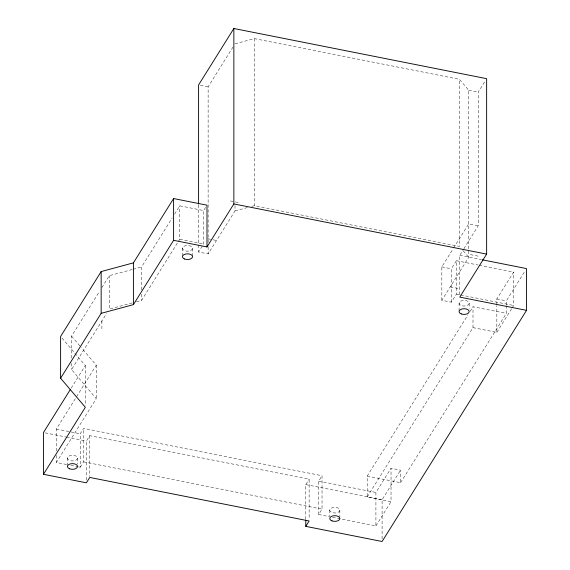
<?xml version="1.0" encoding="UTF-8"?>
<svg xmlns="http://www.w3.org/2000/svg" width="570" height="570" viewBox="0 0 570 570"><rect width="100%" height="100%" fill="white"/><g stroke="black" fill="none" stroke-linecap="round" stroke-linejoin="round"><path stroke-width="0.43" stroke-dasharray="2.85 2.14" d="M367.187 476.071L400.568 482.697L400.568 470.165L391.027 468.276L391.027 501.686L367.18 496.955L367.187 476.071L467.828 315.025M234.997 43.833L254.348 38.61L459.434 79.308L468.704 90.21L468.704 257.298L441.828 300.297L451.369 302.193L456.406 294.127L456.406 260.711L478.08 265.014M367.18 496.955L472.993 327.629L473 306.745L506.381 313.372L506.381 305.855M463.923 248.684L478.237 225.77L478.237 92.105L485.241 80.904M472.993 327.629L496.841 332.367L496.841 305.634M208.128 242.364L208.128 86.832L233.116 46.847M71.542 358.103L71.542 336.122L99.522 291.356M101.852 287.622L109.312 275.688L132.226 269.503M66.583 464.493L56.359 462.462L96.266 398.608L71.542 369.538L106.533 313.55M141.56 289.845L141.56 266.981L172.226 217.897M174.591 214.12L179.778 205.813L203.625 210.551L206.568 205.841M71.221 388.113L85.336 365.527L61.767 337.803M56.359 451.034L56.359 429.046L76.081 397.497M76.551 396.741L96.266 365.192L81.318 347.615M136.465 301.772L141.56 300.397L177.89 242.25M178.36 241.495L179.778 239.236L179.778 205.813M78.503 466.859L80.206 467.193L80.206 433.777L83.569 428.405L322.036 475.729L322.036 509.145L318.68 514.518L329.082 516.584M234.997 205.585L234.997 210.921L208.128 253.921L198.588 252.026L203.625 243.967L203.625 210.551M86.391 480.154L86.391 441.045L89.746 435.672L309.139 479.206L309.139 519.206M80.206 467.193L83.569 461.821L83.569 428.405M305.784 519.249L305.784 484.586L309.139 479.206M441.828 300.297L441.828 266.881L453.143 248.777M453.613 248.021L468.704 223.882L478.237 225.77M318.68 514.518L318.68 481.101L322.036 475.729M451.369 302.193L451.369 268.776L456.406 260.711M459.762 294.605L459.762 255.339L463.46 249.425M470.179 311.263L473 306.745M332.552 517.275L375.915 525.875L375.908 492.459L391.027 468.276M496.841 304.8L496.841 298.951L513.634 272.068L478.95 265.185M382.092 538.835L382.092 499.726L400.568 470.165M506.381 305.014L506.381 300.839L525.127 270.836M400.568 482.697L506.381 313.372M375.915 525.875L391.027 501.686M496.841 332.367L511.774 308.47M512.238 307.729L513.641 305.484L513.634 272.068M234.997 210.921L247.615 207.509M251.826 206.376L254.348 205.692L459.434 246.397L459.434 79.308M133.074 269.268L141.56 266.981M132.226 302.919L109.312 309.104L109.312 275.688M468.704 90.21L478.237 92.105M200.319 85.286L208.128 86.832M230.501 200.961L240.041 202.856M470.378 254.612L479.919 256.5M459.762 255.339L481.443 259.635M441.828 266.881L451.369 268.776M207.851 238.759L212.19 239.621M213.059 239.792L216.522 240.483M450.229 286.86L459.762 288.755M496.841 298.951L506.381 300.839M179.778 239.236L203.625 243.967M456.406 294.127L459.876 294.818M460.738 294.989L513.641 305.484M56.359 429.046L80.206 433.777M318.68 481.101L375.908 492.459M45.18 432.865L65.785 436.955M66.64 437.126L86.391 441.045M305.784 484.586L382.092 499.726M83.569 461.821L322.036 509.145M70.844 465.334L77.655 466.688M463.246 250.886L468.704 257.298M71.542 336.122L80.74 346.938M469.174 303.432A5.059 2.85 0 0 1 461.272 305.563A5.059 2.85 0 0 1 461.942 300.647A5.059 2.85 0 0 1 469.174 303.432L469.174 308.448M459.085 302.998L459.085 310.515M339.841 510.385A5.059 2.85 0 0 1 331.947 512.516A5.059 2.85 0 0 1 332.616 507.599A5.059 2.85 0 0 1 339.841 510.385L339.841 517.068M329.759 509.951L329.759 516.634M254.348 38.61L254.348 205.692M208.128 246.81L208.128 253.921M198.588 204.922L198.588 244.031M198.588 244.915L198.588 252.026M192.546 248.534A5.059 2.85 0 0 1 184.644 250.672A5.059 2.85 0 0 1 185.321 245.748A5.059 2.85 0 0 1 192.546 248.534L192.546 256.058M182.464 248.1L182.464 255.617M141.56 294.241L141.56 300.397M101.895 320.967L101.895 329.325M96.266 365.192L96.266 398.608M89.746 435.672L89.746 476.556M85.336 365.527L85.336 405.519M77.527 458.33A5.059 2.85 0 0 1 69.626 460.46A5.059 2.85 0 0 1 70.302 455.537A5.059 2.85 0 0 1 77.527 458.33L77.527 464.18M71.542 363.382L71.542 369.538M67.445 457.888L67.445 465.412M56.359 455.43L56.359 462.462"/><path stroke-width="0.85" d="M482.313 259.813L526.538 268.584L526.538 310.358L459.762 297.105L486.637 254.106L486.637 78.667L233.857 28.5L198.588 84.944L198.588 204.039M60.612 378.224L101.161 313.336L133.409 304.629L173.601 240.319L206.988 246.945L206.988 205.171L173.601 198.545L133.409 262.863L101.161 271.569L60.612 336.457L60.612 378.224L85.336 407.301L43.462 474.297L86.391 482.819L89.746 477.439L309.139 520.98L305.784 526.359L382.092 541.5L526.538 310.358M70.281 389.616L43.462 432.53L43.462 474.297M206.988 246.945L233.857 203.939L233.857 28.5M233.857 203.939L486.637 254.106M305.784 520.132L305.784 526.359M173.601 198.545L173.601 240.319M133.409 262.863L133.409 304.629M101.161 271.569L101.161 313.336M461.272 313.92A5.059 2.85 0 0 0 469.174 311.79A5.059 2.85 0 0 0 461.942 308.997A5.059 2.85 0 0 0 461.272 313.92M331.947 520.873A5.059 2.85 0 0 0 339.841 518.743A5.059 2.85 0 0 0 332.616 515.95A5.059 2.85 0 0 0 331.947 520.873M184.644 259.022A5.059 2.85 0 0 0 192.546 256.892A5.059 2.85 0 0 0 185.321 254.106A5.059 2.85 0 0 0 184.644 259.022M69.626 468.818A5.059 2.85 0 0 0 77.527 466.68A5.059 2.85 0 0 0 70.302 463.895A5.059 2.85 0 0 0 69.626 468.818"/></g></svg>
